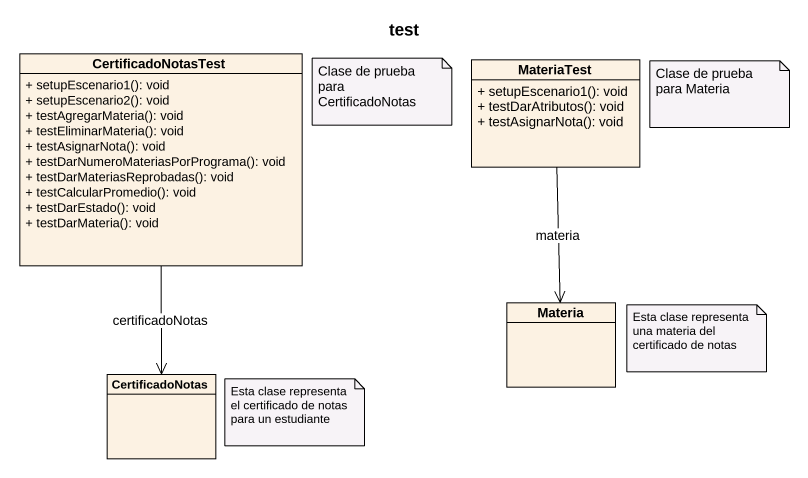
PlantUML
@startuml
title test
hide circle
hide empty members
skinparam classAttributeIconSize 0
class CertificadoNotasTest {
  + setupEscenario1(): void
  + setupEscenario2(): void
  + testAgregarMateria(): void
  + testEliminarMateria(): void
  + testAsignarNota(): void
  + testDarNumeroMateriasPorPrograma(): void
  + testDarMateriasReprobadas(): void
  + testCalcularPromedio(): void
  + testDarEstado(): void
  + testDarMateria(): void
}
class MateriaTest {
  + setupEscenario1(): void
  + testDarAtributos(): void
  + testAsignarNota(): void
}
class Materia
class CertificadoNotas
CertificadoNotasTest --> CertificadoNotas : certificadoNotas
MateriaTest --> Materia : materia
note as N1
  Clase de prueba para CertificadoNotas
end note
note as N2
  Clase de prueba para Materia
end note
note as N3
  Esta clase representa una materia del certificado de notas
end note
note as N4
  Esta clase representa el certificado de notas para un estudiante
end note
@enduml
